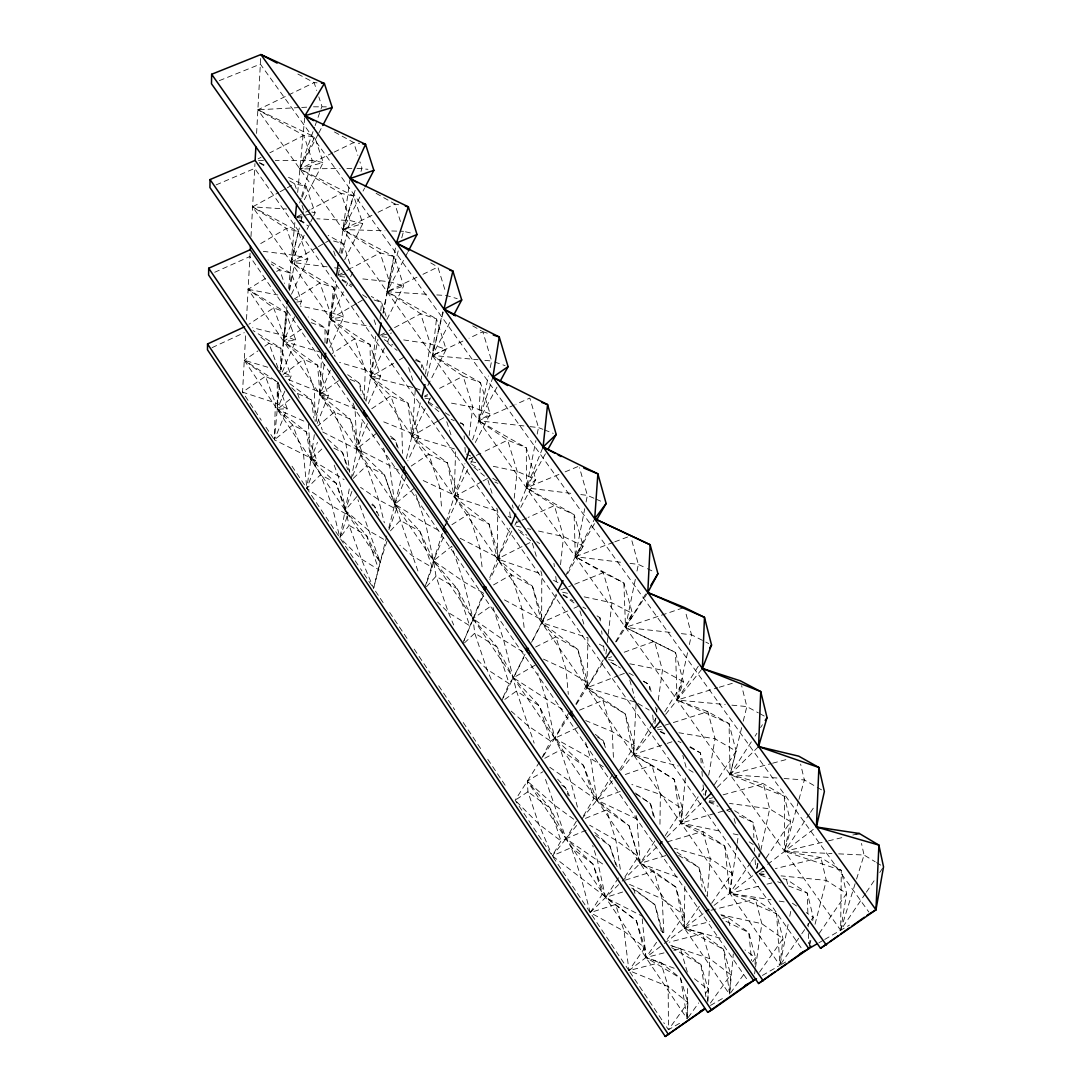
<?xml version="1.0" encoding="UTF-8"?>
<svg xmlns="http://www.w3.org/2000/svg" width="1091" height="1091" viewBox="0 0 1091 1091"><rect width="100%" height="100%" fill="white"/><g stroke="black" fill="none" stroke-linecap="round" stroke-linejoin="round"><path stroke-width="0.75" stroke-dasharray="5 3.75" d="M325.009 342.997L325.023 327.805L308.221 316.935M540.809 570.879L541.804 574.125L541.627 622.593L555.933 636.871L577.889 649.54L587.967 682.884L586.958 687.78L602.9 700.34L625.198 713.923L634.485 745.671L633.407 754.59L674.197 779.397L682.557 809.113L681.016 823.078L724.697 846.016L732.088 873.373L729.838 893.297L776.601 913.822L782.983 938.642L779.915 965.33L252.607 206.867L278.669 192.548M496.746 508.188L497.728 511.311L497.387 558.947L511.215 574.712L532.449 586.222L543.113 620.561L531.549 642.558M317.045 82.848L314.113 82.602L257.871 109.809L840.643 930.228L841.297 870.345L820.909 857.553L784.606 851.348L784.334 796.239L763.373 783.706L730.111 774.637L729.047 723.647L707.882 711.659L677.116 700.027L675.534 652.527L625.525 627.407L623.875 582.853L575.312 556.71L574.125 514.611L526.408 487.854L526.326 447.842L478.772 420.785L480.476 382.573L432.336 355.421L436.495 318.817L387.073 291.706L394.301 256.63L342.942 229.56L355.475 189.22M684.834 886.397L684.343 928.141L723.606 949.402L730.725 974.699L729.688 992.755M687.575 988.582L687.221 1018.885L527.321 781.129L542.936 771.746M659.96 824.264L660.369 794.493L651.927 765.173L633.407 754.59L625.198 713.923L586.958 687.78L577.889 649.54L541.627 622.593L532.449 586.222L497.387 558.947L488.986 523.98L454.183 496.8L447.515 462.884L411.989 436.114L407.911 403.029L370.763 376.818L369.972 344.497L330.478 318.872L333.519 287.356L291.106 262.235L298.348 231.592L252.607 206.867L286.619 209.008M280.51 369.944L281.055 348.397L253.112 330.546M364.176 398.911L365.28 369.958L354.63 338.796L330.478 318.872L336.928 283.074M707.786 1000.774L708.223 989.619L700.927 964.608L680.389 948.665L670.774 945.529M321.613 354.125L319.936 394.492L334.542 411.921L345.997 444.092L349.761 472.362M278.478 382.368L277.264 409.316L292.715 425.013L306.326 431.872L317.113 461.22L306.83 488.4L332.114 505.992L347.674 514.952L339.901 537.89L332.114 505.992L320.59 474.667L310.894 459.325L306.326 431.872L277.264 409.316L277.25 381.795L244.275 360.275L257.981 350.879M707.773 1002.124L709.764 958.662L702.577 933.637L684.343 928.141L675.806 887.078L653.904 871.15L640.144 863.39L629.057 825.778L596.927 800.126L549.769 767.259M636.053 704.05L633.407 754.59L678.302 765.991M245.598 335.851L242.543 392.146L249.103 401.965M246.498 319.404L250.098 253.003M250.998 236.529L254.953 163.595M256.59 133.416L260.694 57.905M415.262 389.746L411.989 436.114L428.804 454.211L447.515 462.884L458.67 497.128L448.265 519.616M707.254 896.57L710.268 858.453L702.795 831.424L681.016 823.078L674.197 779.397L651.927 765.173L625.334 774.501M755.013 964.239L755.572 957.734L748.767 932.519L727.506 917.176L721.383 915.554M380.05 319.254L380.65 312.503M380.786 310.812L381.536 302.384L371.349 296.452M729.743 992.715L733.316 953.929M279.569 384.768L274.387 439.823L317.113 461.22L310.894 459.325L308.33 423.076M286.919 306.666L280.973 369.876L283.674 335.442L273.664 307.88L248.121 289.333L265.249 278.614M288.624 288.556L294.843 222.55M297.679 192.439L304.744 117.419M685.353 778.033L681.016 823.078L722.024 831.533M560.529 564.688L563.529 536.567L554.378 505.597L526.408 487.854L535.886 440.628M326.632 343.42L330.068 312.244L319.936 282.992L291.106 262.235L299.329 228.005M514.202 498.192L517.175 471.353L507.683 440.123L478.772 420.785L488.427 375.945M605.928 654.041L606.514 649.09M607.292 642.476L608.055 635.862M608.26 634.212L611.942 602.818L603.323 572.652L575.312 556.71L584.762 508.638M375.727 336.233L370.763 376.818L390.823 395.869L407.911 403.029L418.93 436.236L407.884 460.784M287.669 310.253L283.66 341.36L303.639 359.348L317.617 365.212L328.446 395.597L317.126 423.458M469.157 435.486L472.812 407.148L463.157 376.19L432.336 355.421L442.823 311.753M314.331 434.668L306.83 488.4L320.59 474.667L336.096 483.136L347.674 514.952L345.179 510.315L336.096 483.136L310.894 459.325L317.481 442.319M316.185 421.385L324.532 361.489M327.055 343.447L335.755 281.083M339.696 252.867L349.829 180.192M654.927 723.592L655.636 718.587M656.577 711.918L657.041 708.577M658.228 700.231L662.455 670.201L654.505 641.317L622.784 652.732M809.249 945.338L810.177 938.737M812.74 920.572L813.218 917.272L807.34 893.174L786.406 879.346L783.188 878.719M754.59 973.827L755.313 968.808M755.558 967.144L761.845 923.695L755.367 899.148L729.838 893.297L724.697 846.016L702.795 831.424L664.474 842.702M289.183 290.111L291.611 273.555L267.991 259.931M736.957 844.925L729.838 893.297L770.982 899.802M737.202 843.248L738.43 834.915L730.22 833.224M425.463 374.09L430.304 343.924L420.676 313.772L387.073 291.706L398.201 250.903M386.964 541.204L380.159 562.315L373.599 588.335L360.494 568.725M865.422 893.611L840.643 930.228L846.589 893.42L841.297 870.345L784.606 851.348L790.525 821.673L784.334 796.239L730.111 774.637L741.662 727.642M756.69 868.45L757.481 863.554M758.545 857.021L759.077 853.762M705.25 795.053L706.122 790.102M708.7 775.21L715.041 738.825L707.882 711.659L657.382 727.602M338.387 274.932L339.274 270.05M289.647 290.151L296.002 255.485L286.497 228.428L252.607 206.867M349.284 488.904L339.901 537.89L349.079 525.357L338.319 476.508L333.669 463.702M351.166 479.072L362.648 419.162M366.085 401.215L377.936 339.383M382.982 313.09L396.415 243.007M586.058 502.01L587.367 495.382L579.526 467.725M705.304 795.407L706.532 789.257M383.2 313.049L389.473 281.723L380.077 252.839L342.942 229.56L353.743 196.025L299.889 168.955L314.576 127.224M537.181 434.109L538.49 427.59L529.831 398.065L515.907 404.27M780.242 963.694L788.111 924.445M789.748 916.276L791.057 909.73M341.088 253.33L343.079 243.552L328.159 235.438M635.317 579.321L625.525 627.407L675.534 652.527L683.402 681.793L677.116 700.027L729.047 723.647L736.111 751.167L730.111 774.637L777.351 778.019M637.008 571.043L638.358 564.402L631.416 539.049M756.949 868.381L758.013 863.417M759.418 856.803L760.482 851.839M760.836 850.189L769.66 808.854L763.373 783.706L722.419 795.039M490.214 367.64L491.646 360.998L482.822 331.732L469.048 338.196M687.548 652.718L677.116 700.027L725.256 704.541M689.348 644.549L691.503 634.771L685.612 612.269M300.884 221.487L303.243 211.709M743.244 721.151L746.83 706.573L741.621 685.68M342.097 253.276L350.184 220.587L341.169 193.38L299.889 168.955L314.713 136.989L257.871 109.809L300.011 107.532M386.8 535.967L373.599 588.335L361.353 559.001L349.079 525.357L366.631 535.64L380.159 562.315L357.93 499.746M388.819 527.989L402.238 474.79M406.302 458.643L420.908 400.779M427.031 376.49L443.996 309.176M809.617 945.392L811.281 938.887M815.032 924.268L826.296 880.396L820.909 857.553L775.401 868.613M401.761 237.852L403.547 231.319L412.521 233.447M798.517 801.039L784.606 851.348L831.928 853.544M798.967 799.417L804.353 779.942L800.617 764.095M299.67 202.926L301.116 198.03M301.607 196.394L312.258 160.527L303.775 135.339L257.871 109.809M360.998 171.464L361.994 168.232L359.921 161.809M840.643 930.228L856.08 880.628M856.571 879.032L864.045 855.03L861.495 843.425M424.835 587.544L442.373 533.349M444.432 526.939L445.469 523.775M445.974 522.18L464.902 463.661M472.608 439.85L492.887 377.145M302.289 197.185L306.039 186.206L286.578 176.333M315.135 125.615L321.927 106.359L318.804 96.854M351.943 491.359L345.179 510.315L366.631 535.64L378.945 569.843L361.353 559.001L341.088 539.063M426.581 582.921L432.227 567.415L433.495 560.788L444.855 533.731M388.941 529.653L396.428 509.333L384.387 474.667L356.989 448.742L350.416 419.299L319.936 394.492L317.617 365.212L283.66 341.36L285.842 312.394L248.121 289.333L729.593 994.392L723.606 949.402L702.577 933.637L669.151 942.201M352.611 476.14L361.912 451.974L350.416 419.299L334.542 411.921L317.822 425.94M463.948 640.594L484.24 593.504M462.857 643.499L483.463 593.054M489.764 577.603L509.974 528.099M517.557 509.538L543.1 446.969M406.466 475.935L394.833 504.165L418.726 573.361M284.833 391.137L277.264 409.316L306.776 422.381M289.251 380.541L291.147 376L281.055 348.397L268.959 343.351L258.212 335.223M367.476 423.581L356.989 448.742L366.59 465.625L378.604 499.733L384.346 522.807M282.283 372.045L295.893 340.324L285.842 312.394L273.664 307.88L248.884 324.259M330.368 370.176L319.936 394.492L357.889 409.93M502.992 697.558L509.156 683.662L513.397 677.797L525.453 653.373L503.647 640.09L473.003 618.652L457.252 588.758L433.495 560.788L419.83 531.208L394.833 504.165L389.555 465.68L383.5 448.101M294.625 316.772L283.66 341.36L320.099 351.984M300.107 304.484L301.484 301.416L291.611 273.555L279.528 269.682L271.168 263.967M368.376 403.561L380.664 376.15L369.972 344.497L354.63 338.796L332.046 353.579M329.85 347.524L343.692 317.031L333.519 287.356L319.936 282.992L294.338 298.934M445.496 525.617L447.569 521.116M291.502 294.188L307.88 259.017L298.348 231.592L286.497 228.428L257.517 245.448M384.441 348.111L370.763 376.818L413.734 387.673M387.319 342.056L390.196 336.014M343.406 291.856L330.478 318.872L370.149 326.509M346.283 285.856L347.715 282.842M350.593 276.841L352.748 272.341M425.272 408.511L411.989 436.114L455.643 449.287L454.183 496.8L468.857 513.82L488.986 523.98L500.019 558.633L489.804 579.566M428.231 402.374L431.913 394.697M304.212 235.288L291.106 262.235L327.873 266.927M307.116 229.301L310.021 223.314M310.758 221.814L312.94 217.327M313.663 215.827L315.122 212.827L306.039 186.206L294.584 183.793L288.747 180.329M467.712 469.485L454.183 496.8L497.728 511.311M470.712 463.416L473.712 457.347M344.715 259.644L362.785 223.6L353.743 196.025L341.169 193.38L311.576 208.995M386.95 319.39L403.725 285.937L394.301 256.63L380.077 252.839L352.448 267.609M304.362 199.721L323.209 162.491L314.713 136.989L303.775 135.339L269.872 152.795M427.822 385.532L446.137 349.434L436.495 318.817L420.676 313.772L389.092 330.532M501.669 700.749L525.412 654.3M531.562 642.272L556.165 594.159M565.356 576.184L594.718 518.743M511.829 531.058L497.387 558.947L541.804 574.125M514.87 525.18L517.148 520.775M359.948 196.994L342.942 229.56L385.028 230.787M363.044 191.075L364.599 188.116M475.294 442.496L490.132 413.994L480.476 382.573L463.157 376.19L436.509 389.923M407.557 252.566L387.073 291.706L430.154 294.502M318.013 134.493L299.889 168.955L340.174 168.491M318.804 132.993L321.954 126.992M542.036 757.563L550.655 741.144L554.692 738.28L580.644 726.17M449.806 322.445L432.336 355.421L478.09 359.73M496.991 387.128L478.772 420.785L528.535 426.458M520.748 507.424L535.804 479.563L526.326 447.842L507.683 440.123L482.331 452.492M556.737 595.059L541.627 622.593L587.94 637.771L586.958 687.78L636.135 702.359L649.145 710.077M568.493 713.282L554.692 738.28L560.624 749.912L571.029 782.588L577.875 808.731M545.445 453.774L526.408 487.854L572.543 493.555M567.579 573.702L583.235 546.059L574.125 514.611L554.378 505.597L528.18 517.393M575.803 704.172L587.967 682.884L566.052 669.697L543.468 659.114M594.472 523.653L575.312 556.71L623.425 562.588M603.214 659.96L586.958 687.78L618.106 675.765M576.375 821.168L566.038 838.693L560.951 840.929L552.305 855.849L636.38 920.64L644.808 947.765L645.967 957.53L680.566 978.245L687.903 1002.615L687.221 1018.885L680.566 978.245L660.778 962.412L645.967 957.53L636.38 920.64L605.573 897.484L592.904 863.977L566.038 838.693L550.164 808.199L527.321 781.129L527.949 791.78L538.763 824.046L551.651 854.335M615.501 641.917L632.439 613.456L623.875 582.853L603.323 572.652L568.711 586.699M583.467 815.863L593.831 798.585L583.48 765.418L554.692 738.28L539.336 705.877L513.397 677.797L497.087 647.031L473.003 618.652L463.525 581.585L451.769 546.305L433.495 560.788L436.018 576.307L448.428 612.637L453.692 624.979M645.654 594.009L625.525 627.407L672.888 632.685M612.337 774.815L596.927 800.126L606.541 809.931L629.057 825.778L640.144 863.39L675.806 887.078L684.002 915.117L684.343 928.141L721.478 938.519M619.62 769.823L634.485 745.671L612.242 731.625L585.731 720.592M652.582 723.66L633.407 754.59L665.605 743.912M653.454 722.256L657.818 715.232M664.842 711.577L683.402 681.793L662.455 670.201L629.821 663.805M698.308 666.178L677.116 700.027L717.701 687.739M539.568 761.954L515.129 800.208L628.934 970.567L668.169 986.537L687.903 1002.615L668.456 1029.727L663.751 1022.69M543.141 756.363L568.316 716.951M576.334 704.404L604.469 660.369M616.36 641.767L647.795 592.549M751.344 741.839L730.111 774.637L770.982 763.645M755.04 736.139L756.895 733.288M760.577 727.574L762.432 724.724M714.36 784.661L736.111 751.167L715.041 738.825L678.875 732.743M698.145 796.785L681.016 823.078L724.997 810.545M701.745 791.248L703.559 788.479M576.634 825.464L552.305 855.849L571.357 847.584L580.985 877.109L590.231 912.622L615.624 904.453L624.12 931.25L628.934 970.567L644.808 947.765L624.12 931.25L590.231 912.622L602.491 893.884L592.904 863.977L571.357 847.584L566.038 838.693L544.477 776.424M665.169 835.72L682.557 809.113L660.369 794.493L631.825 784.47M618.474 877.846L605.573 897.484L641.944 916.004M624.857 877.014L638.344 856.476L615.897 840.22L589.631 825.191M654.791 841.025L640.144 863.39L678.52 877.382M809.577 813.763L784.606 851.348L826.828 841.243M810.504 812.372L815.127 805.417M766.182 857.976L790.525 821.673L769.66 808.854L729.497 803.412M750.485 862.749L729.838 893.297L760.55 885.728M751.426 861.358L754.249 857.199M866.377 892.193L875.909 878.105M879.728 872.473L882.578 868.245M711.659 903.321L732.088 873.373L710.268 858.453L674.374 848.28M819.177 933.46L846.589 893.42L826.296 880.396L781.033 875.868M699.358 906.321L684.343 928.141L709.927 921.636M667.174 939.392L684.002 915.117L662.182 898.861L628.321 883.86M780.856 963.953L800.849 935.11M801.79 933.746L806.549 926.873M807.504 925.509L810.354 921.39M811.309 920.013L813.218 917.272L806.263 912.581M656.591 942.269L645.967 957.53L675.37 968.713M759.5 972.136L782.983 938.642L761.845 923.695L720.851 914.722M730.561 993.042L744.989 972.667M752.681 961.812L755.572 957.734L744.976 949.934M710.432 1003.079L730.725 974.699L709.764 958.662L670.638 945.529M688.176 1017.548L698.676 1002.915M705.359 993.615L708.223 989.619L692.867 977.481M581.871 818.918L612.324 780.911M620.724 770.423L653.182 729.893M665.674 714.305L702.386 668.456M356.812 496.637L345.179 510.315L369.085 530.853L384.223 539.609M426.458 586.781L436.018 576.307L457.252 588.758L469.675 625.716L448.428 612.637L437.586 602.055M390.455 530.853L400.192 520.434L419.83 531.208L432.227 567.415L412.562 556.028L399.892 545.186M590.231 912.622L618.611 884.637M622.17 881.133L658.528 845.252M666.792 837.111L702.058 802.321M717.251 787.334L758.572 746.571M353.279 478.363L366.59 465.625L384.387 474.667L396.428 509.333L378.604 499.733L360.575 487.35M464.507 642.899L474.762 633.175L473.003 618.652L492.232 605.11M321.845 449.042L310.894 459.325L344.088 479.604M413.803 488.632L394.833 504.165L425.599 523.394L440.409 531.344M376.681 433.168L356.989 448.742L361.912 451.974L322.568 431.913M289.892 399.361L277.264 409.316L287.206 408.648L277.25 381.795L265.427 376.34L244.275 360.275L267.95 367.299M660.437 946.456L628.934 970.567L660.778 962.412L668.169 986.537L668.456 1029.727L681.452 1022.212M664.378 943.429L703.531 913.44M714.005 905.421L754.59 874.341M767.641 864.345L816.409 826.992M283.087 374.554L303.639 359.348L314.426 389.31L315.108 421.358M338.565 380.732L319.936 394.492L328.446 395.597L288.092 379.477M504.819 699.399L516.493 691.026L503.647 640.09L492.764 606.705M264.84 346.174L268.959 343.351L278.45 369.072M301.525 329.196L283.66 341.36L295.893 340.324L283.674 335.442L252.662 327.709M371.758 408.73L390.823 395.869L401.829 428.545L402.538 453.338M411.184 466.062L428.804 454.211L439.946 487.909L441.746 509.852M451.892 524.689L468.857 513.82L479.904 547.914L482.195 568.138M276.664 271.468L279.528 269.682L284.437 283.415M393.606 363.303L370.763 376.818L380.664 376.15L365.28 369.958L339.506 362.43M399.32 359.935L403.602 357.398M356.539 303.571L330.478 318.872L343.692 317.031L330.068 312.244L300.42 306.094M357.998 302.725L363.78 299.316M535.286 665.06L513.397 677.797L562.888 709.695M437.982 421.044L411.989 436.114L418.93 436.236L381.114 420.799M439.428 420.212L445.21 416.857M493.527 584.926L511.215 574.712L521.907 608.505L524.416 629.93M710.473 1005.438L723.715 997.801M762.391 975.449L778.442 966.162M781.347 964.485L785.684 961.989M818.918 942.788L823.255 940.278M824.714 939.433L849.466 925.127M316.99 247.439L291.106 262.235L307.88 259.017L296.002 255.485L263.34 251.353M318.436 246.621L324.177 243.32M325.623 242.502L329.932 240.034L343.079 243.552L351.138 267.54M280.114 191.743L285.897 188.566M287.342 187.761L291.692 185.375M481.649 481.731L454.183 496.8L458.67 497.128L419.967 479.031M483.095 480.94L487.432 478.554L473.508 466.88M337.896 275.382L345.165 271.495M346.624 270.718L350.988 268.386M380.063 335.332L387.591 331.337M296.793 216.809L304.184 212.909M305.671 212.131L310.103 209.786M544.791 758.272L560.624 749.912L583.48 765.418L596.927 800.126L639.571 820.323M424.672 396.033L427.631 394.506M258.076 158.877L261.022 157.349M535.626 647.018L555.933 636.871L566.052 669.697L568.316 694.367M332.769 152.808L299.889 168.955L323.209 162.491L312.258 160.527L275.287 160.445M334.269 152.072L353.702 142.526L359.621 143.412M371.976 215.282L342.942 229.56L362.785 223.6L350.184 220.587L316.922 218.773M378.086 212.268L394.901 204.003L399.388 204.931M468.912 459.052L474.871 456.133M476.358 455.411L480.831 453.229M416.967 277.209L387.073 291.706L403.725 285.937L389.473 281.723L359.648 278.587M422.94 274.305L437.886 267.05L445.728 292.402M462.939 341.06L432.336 355.421L446.137 349.434L430.304 343.924L401.924 339.656M212.063 347.647L244.275 332.673M515.866 522.944L520.475 520.857M522.016 520.162L526.639 518.089M214.722 272.273L249.907 256.521L748.508 981.505M514.366 404.952L478.772 420.785L490.132 413.994L472.812 407.148L448.087 402.511M567.784 610.96L541.627 622.593L543.113 620.561L502.556 598.904M573.934 608.232L578.544 606.173M216.1 184.897L254.694 168.409L801.817 948.747M586.099 830.224L566.038 838.693L605.055 865.64M579.498 710.173L602.9 700.34L612.242 731.625L613.537 759.991M558.933 474.421L526.408 487.854L535.804 479.563L517.175 471.353L490.718 465.762M565.124 471.858L579.062 466.102M469.035 459.243L472.158 457.975M560.842 589.89L567.143 587.34M219.373 80.625L260.354 64.11L868.818 911.994M585.403 818.373L606.541 809.931L615.897 840.22L620.656 871.314M619.674 675.165L625.907 672.765M613.197 542.432L575.312 556.71L583.235 546.059L563.529 536.567L537.386 530.799M614.765 541.832L630.557 535.886M620.206 791.425L596.927 800.126L590.586 758.313L584.612 739.03M608.519 657.859L611.683 656.714M682.761 607.987L625.525 627.407L632.439 613.456L611.942 602.818L583.999 596.818M667.215 743.38L675.274 740.707M622.634 892.015L605.573 897.484L597.241 859.749L592.686 845.457M625.334 880.123L653.904 871.15L662.182 898.861L663.969 935.178M665.769 855.589L640.144 863.39L636.939 818.495L635.044 812.181M719.324 687.248L732.306 683.321M726.62 810.081L731.502 808.69L753.049 822.328L759.882 848.866M424.631 396.742L427.549 395.924M709.3 798.667L712.587 797.753M772.605 763.209L787.32 759.254M663.996 952.893L645.967 957.53L642.108 917.667M673.829 950.356L680.389 948.665L687.739 973.431M722.706 918.39L727.506 917.176L730.52 928.1M711.018 910.249L755.367 899.148L776.601 913.822L779.915 965.33M767.014 884.133L775.087 882.142M760.768 872.159L764.014 871.368M296.957 217.204L311.821 213.631M381.836 335.346L391.642 332.987M828.451 840.861L843.07 837.37M852.821 835.038L856.067 834.26M339.696 275.396L346.229 273.868M296.725 302.057L301.484 301.416L295.416 299.289M301.702 107.45L306.748 107.177M313.499 106.809L326.332 106.85M284.969 376.327L291.147 376L279.01 370.585M346.883 168.409L355.284 168.314M356.962 168.3L367.94 169.296M258.485 160.404L265.208 160.418M391.764 230.978L403.547 231.319M838.693 853.858L864.045 855.03L875.187 861.781M296.97 217.682L301.962 217.955M436.768 294.925L446.71 295.579L457.211 298.648M784.102 778.497L804.353 779.942L815.795 786.543M484.868 360.357L491.646 360.998M731.897 705.168L746.83 706.573L758.381 712.873M759.241 873.673L765.95 874.355M339.751 276.5L344.729 277.032M681.357 633.639L691.503 634.771L708.686 643.554M530.199 426.649L538.49 427.59L542.923 429.322M630.053 563.392L638.358 564.402L645.872 567.975M580.78 494.564L587.367 495.382L594.581 498.505M334.555 267.786L339.56 268.427M709.409 800.699L714.428 801.38M381.905 336.628L386.91 337.392M779.206 901.111L784.143 901.889M657.518 729.156L664.092 730.261M425.013 398.174L431.6 399.415M248.121 289.333L277.81 294.965M608.601 659.646L615.133 660.928M759.104 873.973L767.137 875.555M470.889 461.561L475.84 462.611M562.629 592.222L567.565 593.286M516.138 526.107L521.048 527.185M527.58 528.63L530.853 529.353M311.835 212.049L315.122 212.827M482.822 331.732L487.309 333.15M374.104 299.998L381.536 302.384L386.855 318.49M709.177 801.544L715.56 803.59M494.632 362.021L505.092 365.621M415.548 360.439L421.549 362.676L424.658 372.276M311.153 322.65L325.023 327.805L335.032 356.443M760.563 875.146L769.919 878.746M777.719 881.76L780.829 882.96M788.629 885.96L807.34 893.174L807.899 915.022M544.395 429.895L553.246 433.359M415.385 388.096L421.399 390.496M451.224 419.367L454.238 420.635M460.266 423.144L463.28 424.399L464.275 427.536M350.17 379.423L359.594 383.377L365.444 400.329M596.027 499.132L603.241 502.269M466.184 453.979L470.698 455.997M660.287 731.352L666.356 734.12M708.945 802.117L718.069 806.29M727.192 810.477L730.234 811.868M739.371 816.054L753.049 822.328L753.908 837.629M494.905 482.004L497.891 483.381M291.761 387.782L297.475 393.387L311.371 399.824L322.281 429.949M391.137 438.227L395.515 440.259L398.147 448.019M647.386 568.684L654.9 572.257M508.188 516.411L511.174 517.87M460.143 538.272L500.019 558.633L497.387 558.947L531.849 541.654L517.68 530.212M725.897 921.254L748.767 932.519L751.617 960.653M398.338 470.016L356.989 448.742L355.025 408.634L352.802 402.265M259.617 162.668L265.618 165.709M333.901 448.128L342.533 452.492L349.188 471.094M660.178 731.72L667.61 735.634M678.016 741.103L680.989 742.657M689.907 747.349L700.313 752.817L704.186 767.191M297.857 74.024L314.113 82.602L316.717 90.512M553.519 580.289L559.383 583.371M299.793 220.027L307.253 224.078M759.827 713.65L765.596 716.801M334.473 131.984L353.702 142.526L357.848 155.386M371.676 504.792L374.649 506.415L379.532 517.27M599.286 644.14L604.96 647.331M376.095 193.325L394.901 204.003L400.997 223.287M628.907 672.983L633.257 675.479M643.404 681.275L649.213 684.602L651.477 692.662M482.863 592.699L463.525 581.585L433.495 560.788L425.599 523.394L415.412 493.377M817.227 787.375L822.941 790.675M430.74 262.904L437.886 267.05M671.688 947.67L700.927 964.608L706.013 997.324M472.758 325.882L481.376 330.9M342.26 279.541L352.448 285.46M612.651 663.273L619.961 667.528M643.363 681.179L649.213 684.602L649.786 689.676M259.508 162.995L266.818 167.318M610.878 662.292L620.547 668.047M678.616 855.399L699.017 867.536L706.859 895.425M690.126 746.667L700.313 752.817L701.186 762.923M876.578 862.626L880.751 865.149M384.291 339.669L392.896 344.974M415.821 359.13L421.549 362.676L421.576 367.653M693.112 772.251L686.321 768.023L682.843 755.408M563.324 594.69L573.157 600.868M583.003 607.046L585.812 608.819M597.05 615.883L599.859 617.642L600.8 620.847M428.64 402.034L438.337 408.293M445.264 412.766L449.424 415.453M460.511 422.612L463.28 424.399M597.65 737.148L603.323 740.803L605.791 748.958M299.466 220.287L307.771 225.673M749.149 841.884L753.172 844.502M518.334 529.667L526.844 535.231M536.786 541.722L539.622 543.591M471.571 464.234L480.04 469.812M492.75 478.199L496.991 480.995M603.309 766.809L590.586 758.313L554.692 738.28L546.059 698.922L537.849 673.12M636.408 794.207L650.481 803.658L655.159 819.655M796.539 906.007L792.366 903.198L791.575 900.007M676.979 852.18L699.017 867.536L702.154 887.078M635.207 792.952L650.481 803.658L653.795 818.223M341.947 280.06L351.561 286.892M362.553 294.693L366.685 297.611M561.674 785.043L565.683 787.893L570.743 798.653M562.901 594.922L577.234 605.246M631.73 888.019L654.955 904.753L663.642 935.669M347.62 374.663L359.594 383.377L361.066 394.751M573.702 819.205L553.683 804.531L527.321 781.129M595.481 835.324L609.855 845.866L617.124 866.704M289.783 383.65L311.371 399.824L313.881 418.126M387.823 343.283L397.097 350.429M660.682 930.487L663.355 932.56M595.359 734.393L603.323 740.803L605.246 747.335M390.414 436.1L395.515 440.259L397.11 446.846M428.231 402.92L439.987 412.575M511.188 711.141L527.853 725.706L550.655 741.144L539.336 705.877L516.493 691.026L534.167 743.135M594.731 832.46L609.855 845.866L615.883 865.177M327.655 439.196L342.533 452.492L347.62 469.716M477.463 660L486.845 669.192L509.156 683.662L497.087 647.031L474.762 633.175L486.845 669.192L491.959 681.193M372.386 503.974L374.649 506.415L376.886 512.743M557.665 779.192L565.683 787.893L568.234 795.816M244.275 360.275L380.159 562.315M250.03 403.37L261.267 420.199M265.959 427.208L274.387 439.823L292.715 425.013L303.462 453.951L306.666 486.75M292.006 466.184L359.553 567.32M375.481 591.158L383.977 603.869M389.637 612.351L408.511 640.594M414.171 649.077L430.209 673.079M438.705 685.803L454.742 709.805M463.239 722.528L481.158 749.353M487.772 759.241L506.633 787.497M629.875 971.986L662.81 1021.271M297.475 393.387L299.179 398.079M294.584 183.793L296.711 189.97M302.03 205.435L303.625 210.072M333.682 251.08L335.278 255.812M374.104 319.84L376.75 327.777M408.648 367.585L412.793 380.2M446.765 421.726L450.938 434.695M487.922 480.122L492.818 495.709M634.976 893.379L633.476 888.538L654.955 904.753L661.623 932.15M512.252 504.942L513.234 508.106M532.353 543.277L536.322 556.26M579.948 610.919L584.176 625.129M629.739 680.102L634.771 697.585M655.555 707.173L656.905 712M734.107 818.523L735.402 823.432M786.406 879.346L787.988 885.715M553.942 563.379L554.378 566.652M555.714 576.457L556.805 584.626M599.859 617.642L600.309 620.956M601.618 630.871L602.055 634.185M603.596 645.763L604.687 654.041M509.715 511.979L510.67 520.121M652.677 715.055L653.645 723.524M701.908 771.364L702.495 778.101M703.081 784.852L703.954 794.957M464.125 435.882L464.357 439.168M464.957 447.378L465.325 452.301M754.467 847.83L754.658 851.239M755.136 859.735L755.613 868.245M808.117 923.436L808.213 926.791M808.39 933.514L808.649 943.606M421.617 375.959L421.631 379.286M275.327 402.852L274.387 439.823L287.206 408.648L275.327 402.852L242.543 392.146L265.427 376.34L275.327 402.852M527.949 791.78L515.129 800.208L538.763 824.046L560.951 840.929L550.164 808.199L527.949 791.78"/><path stroke-width="1.5" d="M244.589 326.795L207.549 343.979L207.467 349.788L665.237 1036.45L704.745 1009.107M250.275 249.703L208.695 268.25L208.599 275.014L707.704 1012.353L711.591 1010.143L753.622 980.509L250.275 249.703L250.453 246.416M255.867 146.903L255.13 160.391L210.045 179.565L209.922 187.529L758.545 983.496L808.786 948.638L810.668 945.883M211.64 74.27L211.49 83.802L820.541 948.311L875.964 909.812L883.533 866.84L878.896 845.089L859.313 833.483L816.409 826.992L818.877 767.478L798.762 756.172L758.572 746.571L760.727 691.571L740.421 680.852L702.386 668.456L704.472 617.342L684.343 607.442L647.795 592.549L650.168 544.764L594.718 518.743L597.868 473.835L543.1 446.969L547.573 404.556L492.887 377.145L499.255 336.955L443.996 309.176L452.888 271.032L396.415 243.007L408.348 206.813L350.061 178.556L365.553 144.298L304.894 115.755L324.382 83.475L260.872 54.55L211.64 74.27L826.337 945.024M867.072 915.322L875.964 909.812L878.896 845.089L816.409 826.992L824.373 791.493L818.877 767.478L758.572 746.571L767.041 717.592L760.727 691.571L702.386 668.456L711.55 645.026L704.472 617.342L647.795 592.549L657.914 573.689L650.168 544.764L594.718 518.743L606.132 503.524L597.868 473.835L583.767 468.039M287.233 303.366L287.547 300.066M295.306 217.6L296.575 204.181M324.995 358.189L325.677 353.279M336.437 276.159L338.305 262.849M366.153 416.312L363.603 414.225L364.217 410.98M378.563 336.123L381.086 322.963M404.27 466.703L403.056 471.53L405.552 473.767M421.712 397.56L424.985 384.591M444.432 526.939L443.41 530.117L445.837 532.408M465.925 460.511L469.525 449.383M485.959 586.931L484.69 590.04L483.531 586.958M511.243 525.016L515.661 514.175M529.38 653.564L526.912 651.354L528.467 648.327M557.692 591.158L563.051 580.671M365.362 186.629L373.872 170.346L365.553 144.298L362.594 143.862M408.348 251.066L417.007 234.51L408.348 206.813L405.361 206.185M322.745 125.492L332.209 107.518L324.382 83.475L321.45 83.23M453.774 314.944L461.711 299.957L452.888 271.032L449.887 270.241M500.155 381.277L508.079 366.644L499.255 336.955L493.282 335.06M547.927 449.328L556.205 434.504L547.573 404.556L541.654 402.402M596.136 520.775L606.132 503.524M650.904 585.294L657.914 573.689M709.791 647.836L711.55 645.026M571.902 711.332L570.143 714.114L572.789 716.242M605.341 659.005L610.851 650.386M765.2 720.442L767.041 717.592M614.383 778.347L616.497 775.701M654.218 728.597L660.464 720.81M659.687 844.12L662.06 841.775M704.391 800.017L711.4 793.102M556.205 434.504L543.1 446.969L555.087 453.351M706.082 911.49L708.727 909.471M755.886 873.346L763.727 867.345M820.541 948.311L827.387 943.456M830.128 941.519L838.338 935.696M841.079 933.76L849.289 927.936M852.03 925.986L864.345 917.258M758.545 983.496L774.992 971.876M777.733 969.94L785.956 964.13M788.698 962.194L803.767 951.529M665.237 1036.45L704.036 1009.161M707.704 1012.353L748.085 983.891M508.079 366.644L492.887 377.145L507.67 385.518M700.286 1011.33L704.636 1008.82M745.139 985.418L756.54 978.818M800.112 953.643L817.473 943.62M461.711 299.957L443.996 309.176L455.506 315.858M417.007 234.51L396.415 243.007L407.857 249.634M373.872 170.346L350.061 178.556L357.289 182.661M332.209 107.518L304.894 115.755L313.772 120.624M856.067 834.26L859.313 833.483M363.603 414.225L366.781 415.426M277.141 63.114L260.872 54.55L875.964 909.812M558.087 454.947L561.088 456.543M255.13 160.391L808.786 948.638M210.045 179.565L763.236 980.836M208.695 268.25L711.591 1010.143M207.549 343.979L668.51 1034.595M525.753 648.313L526.912 651.354"/></g></svg>
